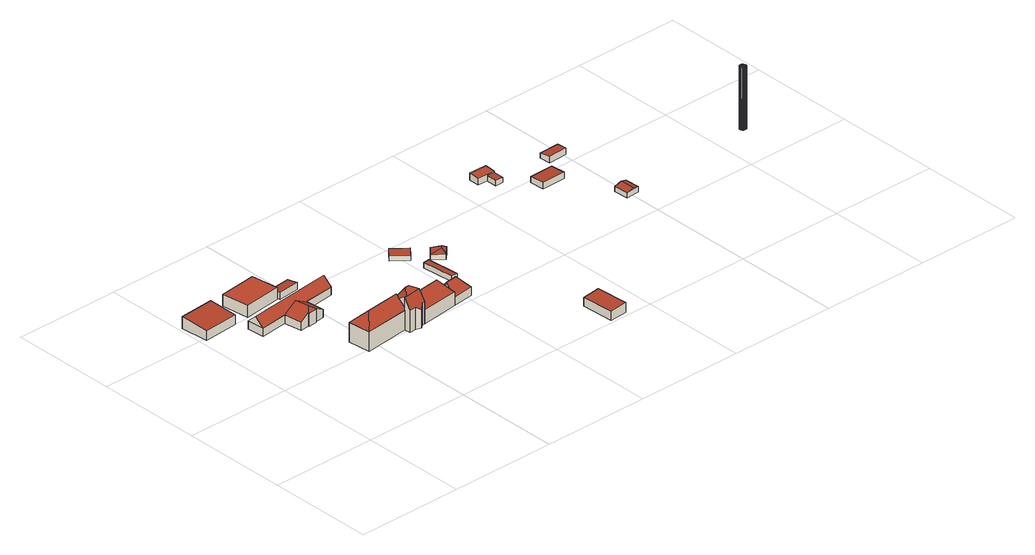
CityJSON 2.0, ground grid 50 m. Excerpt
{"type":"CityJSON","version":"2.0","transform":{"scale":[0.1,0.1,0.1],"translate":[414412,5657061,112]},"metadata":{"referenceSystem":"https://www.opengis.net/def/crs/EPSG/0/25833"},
"CityObjects":{
"building1":{"type":"Building","attributes":{"Dachtyp_tdc":"tdcPolyFlatRoof","Gemeindeschluessel":14612000,"Dachneigung":4.57,"QualitaetDacherkennung":61,"Geometrietyp2DReferenz":"3000","measuredHeight":5.56,"function":"31001_9998","roofType":"2100"},"geometry":[{"type":"Solid","lod":"2","boundaries":[[[[0,1,2,3]],[[1,4,5,2]],[[4,6,7,5]],[[6,0,3,7]],[[6,4,1,0]],[[3,2,5,7]]]],"semantics":{"surfaces":[{"type":"WallSurface"},{"type":"RoofSurface"},{"type":"GroundSurface"}],"values":[[0,0,0,0,1,2]]}}]},
"building2":{"type":"Building","attributes":{"Dachtyp_tdc":"tdcPolyFlatRoof","Gemeindeschluessel":14612000,"Dachneigung":0,"QualitaetDacherkennung":90,"Geometrietyp2DReferenz":"3000","measuredHeight":5.47,"function":"31001_9998","roofType":"1000"},"geometry":[{"type":"Solid","lod":"2","boundaries":[[[[8,9,10,11]],[[9,12,13,10]],[[12,14,15,13]],[[14,8,11,15]],[[14,12,9,8]],[[11,10,13,15]]]],"semantics":{"surfaces":[{"type":"WallSurface"},{"type":"RoofSurface"},{"type":"GroundSurface"}],"values":[[0,0,0,0,1,2]]}}]},
"building3":{"type":"Building","attributes":{"name":"Hochschule für Bildende Künste Dresden","Gemeindeschluessel":14612000,"Geometrietyp2DReferenz":"3000","function":"31001_3023","roofType":"9999"},"children":["building3-1","building3-2"]},
"building3-1":{"type":"BuildingPart","attributes":{"Dachtyp_tdc":"tdcGableRoof","Dachneigung":44.01,"QualitaetDacherkennung":80,"Geometrietyp2DReferenz":"3000","measuredHeight":7.6,"roofType":"3100"},"parents":["building3"],"geometry":[{"type":"MultiSurface","lod":"2","boundaries":[[[16,17,18,19,20,21,22,23]],[[24,25,17,16]],[[25,26,18,17]],[[26,27,19,18]],[[28,29,22,21]],[[29,30,23,22]],[[30,24,16,23]],[[30,31,32,33]],[[34,35,36,32,31,37,38,39,40,41]],[[42,38,28]],[[28,38,37,29]],[[29,37,31,30]],[[25,36,35,26]],[[24,33,32,36,25]],[[26,35,34,27]],[[30,33,24]]],"semantics":{"surfaces":[{"type":"GroundSurface"},{"type":"WallSurface"},{"type":"RoofSurface"}],"values":[0,1,1,1,1,1,1,2,2,1,1,1,1,1,1,1]}}]},
"building3-2":{"type":"BuildingPart","attributes":{"Dachtyp_tdc":"tdcGableAndHippedGRoof","Dachneigung":30.09,"QualitaetDacherkennung":65,"Geometrietyp2DReferenz":"3000","measuredHeight":7.6,"roofType":"9999"},"parents":["building3"],"geometry":[{"type":"MultiSurface","lod":"2","boundaries":[[[20,19,43,44,45,46,47,48,49,50,21]],[[34,51,43,19,27]],[[51,52,44,43]],[[52,53,45,44]],[[53,54,46,45]],[[54,55,47,46]],[[55,56,48,47]],[[56,57,49,48]],[[57,58,50,49]],[[58,42,28,21,50]],[[57,56,55,54,53,52,59]],[[52,51,34,41,60,59]],[[60,39,42,58,57,59]]],"semantics":{"surfaces":[{"type":"GroundSurface"},{"type":"WallSurface"},{"type":"RoofSurface"}],"values":[0,1,1,1,1,1,1,1,1,1,2,2,2]}}]},
"building4":{"type":"Building","attributes":{"Dachtyp_tdc":"tdcPolyFlatRoof","Gemeindeschluessel":14612000,"Dachneigung":6.72,"QualitaetDacherkennung":81,"Geometrietyp2DReferenz":"3000","measuredHeight":3.3,"function":"31001_9998","roofType":"2100"},"geometry":[{"type":"Solid","lod":"2","boundaries":[[[[61,62,63,64]],[[62,65,66,63]],[[65,67,68,66]],[[67,61,64,68]],[[67,65,62,61]],[[64,63,66,68]]]],"semantics":{"surfaces":[{"type":"WallSurface"},{"type":"RoofSurface"},{"type":"GroundSurface"}],"values":[[0,0,0,0,1,2]]}}]},
"building5":{"type":"Building","attributes":{"name":"Hochschule für Bildende Künste Dresden","Gemeindeschluessel":14612000,"Geometrietyp2DReferenz":"3000","function":"31001_3023","roofType":"9999"},"children":["building5-1","building5-2","building5-3","building5-4","building5-5"]},
"building5-1":{"type":"BuildingPart","attributes":{"Dachtyp_tdc":"tdcPolyFlatRoof","Dachneigung":57.65,"QualitaetDacherkennung":42,"Geometrietyp2DReferenz":"3000","measuredHeight":15.02,"roofType":"2100"},"parents":["building5"],"geometry":[{"type":"MultiSurface","lod":"2","boundaries":[[[69,70,71,72,73]],[[70,74,75,71]],[[74,76,77,75]],[[76,78,79,77]],[[78,80,81,79]],[[80,82,83,84,81]],[[80,78,76,74,70,69,85,86,82]],[[84,87,88,72,71,75,77,79,81]]],"semantics":{"surfaces":[{"type":"WallSurface"},{"type":"RoofSurface"},{"type":"GroundSurface"}],"values":[0,0,0,0,0,0,1,2]}}]},
"building5-2":{"type":"BuildingPart","attributes":{"Dachtyp_tdc":"tdcHipAndGableRoof","Dachneigung":49.72,"QualitaetDacherkennung":76,"Geometrietyp2DReferenz":"3000","measuredHeight":12.3,"roofType":"5000"},"parents":["building5"],"geometry":[{"type":"MultiSurface","lod":"2","boundaries":[[[89,90,91,92]],[[90,93,94,95,91]],[[96,97,98]],[[96,73,72,97]],[[96,99,100,93,90,101]],[[90,89,102,101]],[[102,103,73,96,101]],[[92,91,95,97,72,88,104]]],"semantics":{"surfaces":[{"type":"WallSurface"},{"type":"RoofSurface"},{"type":"GroundSurface"}],"values":[0,0,0,0,1,1,1,2]}}]},
"building5-3":{"type":"BuildingPart","attributes":{"Dachtyp_tdc":"tdcHipAndGableRoof","Dachneigung":49.64,"QualitaetDacherkennung":74,"Geometrietyp2DReferenz":"3000","measuredHeight":9.11,"roofType":"5000"},"parents":["building5"],"geometry":[{"type":"MultiSurface","lod":"2","boundaries":[[[105,106,107,108]],[[106,98,97,107]],[[94,105,108,95]],[[106,105,109]],[[105,94,100,110,109]],[[98,106,109,110,99]],[[108,107,97,95]]],"semantics":{"surfaces":[{"type":"WallSurface"},{"type":"RoofSurface"},{"type":"GroundSurface"}],"values":[0,0,0,1,1,1,2]}}]},
"building5-4":{"type":"BuildingPart","attributes":{"Dachtyp_tdc":"tdcHipRoof","Dachneigung":55.59,"QualitaetDacherkennung":22,"Geometrietyp2DReferenz":"3000","measuredHeight":16.97,"roofType":"3200"},"parents":["building5"],"geometry":[{"type":"MultiSurface","lod":"2","boundaries":[[[111,112,113,114,115]],[[116,112,117]],[[111,118,119,120]],[[112,111,120,117]],[[119,116,117,120]],[[114,113,92,104,88,87]]],"semantics":{"surfaces":[{"type":"WallSurface"},{"type":"RoofSurface"},{"type":"GroundSurface"}],"values":[0,1,1,1,1,2]}}]},
"building5-5":{"type":"BuildingPart","attributes":{"Dachtyp_tdc":"tdcHipAndGableRoof","Dachneigung":44.31,"QualitaetDacherkennung":60,"Geometrietyp2DReferenz":"3000","measuredHeight":14.14,"roofType":"5000"},"parents":["building5"],"geometry":[{"type":"MultiSurface","lod":"2","boundaries":[[[83,121,122,84]],[[123,115,114,124]],[[125,126,127]],[[126,128,129,118,130,127]],[[123,125,127,130,131]],[[123,131,111,115]],[[132,129,128,83]],[[83,128,126,121]],[[121,126,125]],[[84,122,133,124,114,87]],[[121,125,133,122]],[[125,123,124,133]]],"semantics":{"surfaces":[{"type":"WallSurface"},{"type":"RoofSurface"},{"type":"GroundSurface"}],"values":[0,0,1,1,1,0,0,0,0,2,0,0]}}]},
"building6":{"type":"Building","attributes":{"Dachtyp_tdc":"tdcPolyFlatRoof","Gemeindeschluessel":14612000,"Dachneigung":3.02,"QualitaetDacherkennung":62,"Geometrietyp2DReferenz":"3000","measuredHeight":2.53,"function":"31001_9998","roofType":"2100"},"geometry":[{"type":"Solid","lod":"2","boundaries":[[[[134,135,136,137]],[[135,138,139,136]],[[138,140,141,139]],[[140,134,137,141]],[[140,138,135,134]],[[137,136,139,141]]]],"semantics":{"surfaces":[{"type":"WallSurface"},{"type":"RoofSurface"},{"type":"GroundSurface"}],"values":[[0,0,0,0,1,2]]}}]},
"building7":{"type":"Building","attributes":{"Dachtyp_tdc":"tdcPolyFlatRoof","Gemeindeschluessel":14612000,"Dachneigung":3.72,"QualitaetDacherkennung":69,"Geometrietyp2DReferenz":"3000","measuredHeight":2.58,"function":"31001_9998","roofType":"2100"},"geometry":[{"type":"Solid","lod":"2","boundaries":[[[[142,143,144,145]],[[143,146,147,144]],[[146,148,149,147]],[[148,142,145,149]],[[148,146,143,142]],[[145,144,147,149]]]],"semantics":{"surfaces":[{"type":"WallSurface"},{"type":"RoofSurface"},{"type":"GroundSurface"}],"values":[[0,0,0,0,1,2]]}}]},
"building8":{"type":"Building","attributes":{"name":"Universitätsklinikum Carl Gustav Carus Dresden","Dachtyp_tdc":"tdcPolyFlatRoof","Gemeindeschluessel":14612000,"Dachneigung":4.25,"QualitaetDacherkennung":80,"Geometrietyp2DReferenz":"3000","measuredHeight":4.59,"function":"31001_9998","roofType":"2100"},"geometry":[{"type":"Solid","lod":"2","boundaries":[[[[150,151,152,153]],[[151,154,155,152]],[[154,156,157,155]],[[156,150,153,157]],[[156,154,151,150]],[[153,152,155,157]]]],"semantics":{"surfaces":[{"type":"WallSurface"},{"type":"RoofSurface"},{"type":"GroundSurface"}],"values":[[0,0,0,0,1,2]]}}]},
"building9":{"type":"Building","attributes":{"Dachtyp_tdc":"tdcHipAndGableRoof","Gemeindeschluessel":14612000,"Dachneigung":10.18,"QualitaetDacherkennung":66,"Geometrietyp2DReferenz":"3000","measuredHeight":2.9,"function":"31001_9998","roofType":"5000"},"geometry":[{"type":"Solid","lod":"2","boundaries":[[[[158,159,160,161]],[[159,162,163,160]],[[162,164,165,163]],[[164,158,161,165]],[[162,159,166]],[[158,164,167]],[[159,158,167,166]],[[164,162,166,167]],[[161,160,163,165]]]],"semantics":{"surfaces":[{"type":"WallSurface"},{"type":"RoofSurface"},{"type":"GroundSurface"}],"values":[[0,0,0,0,1,0,1,1,2]]}}]},
"building10":{"type":"Building","attributes":{"Gemeindeschluessel":14612000,"Geometrietyp2DReferenz":"3000","function":"31001_9998","roofType":"9999"},"children":["building10-1","building10-2"]},
"building10-1":{"type":"BuildingPart","attributes":{"Dachtyp_tdc":"tdcPolyFlatRoof","Dachneigung":0,"QualitaetDacherkennung":91,"Geometrietyp2DReferenz":"3000","measuredHeight":3.07,"roofType":"1000"},"parents":["building10"],"geometry":[{"type":"MultiSurface","lod":"2","boundaries":[[[168,169,170,171,172]],[[173,174,175,176,177]],[[174,178,179,175]],[[178,168,172,179]],[[178,174,173,169,168]],[[172,171,176,175,179]]],"semantics":{"surfaces":[{"type":"WallSurface"},{"type":"RoofSurface"},{"type":"GroundSurface"}],"values":[0,0,0,0,1,2]}}]},
"building10-2":{"type":"BuildingPart","attributes":{"Dachtyp_tdc":"tdcPolyFlatRoof","Dachneigung":3.45,"QualitaetDacherkennung":73,"Geometrietyp2DReferenz":"3000","measuredHeight":2.69,"roofType":"2100"},"parents":["building10"],"geometry":[{"type":"MultiSurface","lod":"2","boundaries":[[[170,180,181,171]],[[180,182,183,181]],[[182,177,176,183]],[[182,180,170,177]],[[176,171,181,183]]],"semantics":{"surfaces":[{"type":"WallSurface"},{"type":"RoofSurface"},{"type":"GroundSurface"}],"values":[0,0,0,1,2]}}]},
"building11":{"type":"Building","attributes":{"Dachtyp_tdc":"tdcPolyFlatRoof","Gemeindeschluessel":14612000,"Dachneigung":2.73,"QualitaetDacherkennung":75,"Geometrietyp2DReferenz":"3000","measuredHeight":2.98,"function":"31001_9998","roofType":"2100"},"geometry":[{"type":"Solid","lod":"2","boundaries":[[[[184,185,186,187]],[[185,188,189,186]],[[188,190,191,189]],[[190,184,187,191]],[[190,188,185,184]],[[187,186,189,191]]]],"semantics":{"surfaces":[{"type":"WallSurface"},{"type":"RoofSurface"},{"type":"GroundSurface"}],"values":[[0,0,0,0,1,2]]}}]},
"building12":{"type":"Building","attributes":{"Dachtyp_tdc":"tdcGableRoof","Gemeindeschluessel":14612000,"Dachneigung":12.92,"QualitaetDacherkennung":86,"Geometrietyp2DReferenz":"3000","measuredHeight":3.14,"function":"31001_9998","roofType":"3100"},"geometry":[{"type":"Solid","lod":"2","boundaries":[[[[192,193,194,195]],[[193,196,197,194]],[[196,198,199,197]],[[198,192,195,199]],[[196,193,200]],[[192,198,201]],[[193,192,201,200]],[[198,196,200,201]],[[195,194,197,199]]]],"semantics":{"surfaces":[{"type":"WallSurface"},{"type":"RoofSurface"},{"type":"GroundSurface"}],"values":[[0,0,0,0,0,0,1,1,2]]}}]},
"building13":{"type":"Building","attributes":{"Dachtyp_tdc":"tdcPolyFlatRoof","Gemeindeschluessel":14612000,"Dachneigung":6.97,"QualitaetDacherkennung":82,"Geometrietyp2DReferenz":"3000","measuredHeight":3.01,"function":"31001_9998","roofType":"2100"},"geometry":[{"type":"Solid","lod":"2","boundaries":[[[[202,203,204,205]],[[206,207,208,209]],[[205,204,207,206]],[[204,203,208,207]],[[203,202,209,208]],[[202,205,206,209]]]],"semantics":{"surfaces":[{"type":"RoofSurface"},{"type":"GroundSurface"},{"type":"WallSurface"}],"values":[[0,1,2,2,2,2]]}}]},
"building14":{"type":"Building","attributes":{"BodenHoehe":113.78,"gemHoehe":29,"BauwerkHoehe":29,"Breite":3,"Erfassungsdatum_Objekt":"2022-03-29","Gemeindeschluessel":"14612000","Geometrietyp2DReferenz":"3000","measuredHeight":29,"function":"51002_1260"},"geometry":[{"type":"MultiSurface","lod":"2","boundaries":[[[210,211,212]],[[210,212,213]],[[210,213,214]],[[210,214,215]],[[210,215,216]],[[210,216,217]],[[210,217,218]],[[210,218,219]],[[210,219,220]],[[210,220,221]],[[210,221,222]],[[210,222,223]],[[210,223,224]],[[210,224,225]],[[210,225,226]],[[210,226,227]],[[210,227,228]],[[210,228,229]],[[212,211,230]],[[212,230,231]],[[211,210,232]],[[211,232,230]],[[210,229,233]],[[210,233,232]],[[229,228,234]],[[229,234,233]],[[228,227,235]],[[228,235,234]],[[227,226,236]],[[227,236,235]],[[226,225,237]],[[226,237,236]],[[225,224,238]],[[225,238,237]],[[224,223,239]],[[224,239,238]],[[223,222,240]],[[223,240,239]],[[222,221,241]],[[222,241,240]],[[221,220,242]],[[221,242,241]],[[220,219,243]],[[220,243,242]],[[219,218,244]],[[219,244,243]],[[218,217,245]],[[218,245,244]],[[217,216,246]],[[217,246,245]],[[216,215,247]],[[216,247,246]],[[215,214,248]],[[215,248,247]],[[214,213,249]],[[214,249,248]],[[213,212,231]],[[213,231,249]],[[249,231,230]],[[249,230,232]],[[249,232,233]],[[249,233,234]],[[249,234,235]],[[249,235,236]],[[249,236,237]],[[249,237,238]],[[249,238,239]],[[249,239,240]],[[249,240,241]],[[249,241,242]],[[249,242,243]],[[249,243,244]],[[249,244,245]],[[249,245,246]],[[249,246,247]],[[249,247,248]]],"semantics":{"surfaces":[{"type":"RoofSurface"},{"type":"WallSurface"},{"type":"GroundSurface"}],"values":[0,0,0,0,0,0,0,0,0,0,0,0,0,0,0,0,0,0,1,1,1,1,1,1,1,1,1,1,1,1,1,1,1,1,1,1,1,1,1,1,1,1,1,1,1,1,1,1,1,1,1,1,1,1,1,1,1,1,2,2,2,2,2,2,2,2,2,2,2,2,2,2,2,2,2,2]}}]}
},
"vertices":[
[13,969,61],[4,1102,71],[4,1102,16],[13,969,16],[169,1114,71],[169,1114,16],[178,981,61],[178,981,16],
[252,989,69],[237,1119,69],[237,1119,14],[252,989,14],[414,1139,69],[414,1139,14],[429,1010,69],[429,1010,14],
[596,965,16],[605,887,16],[459,871,16],[459,870,16],[394,863,16],[329,856,16],[200,841,16],[192,922,16],[596,965,53],[605,887,53],[459,871,53],[459,870,53],[329,856,53],[200,841,53],[192,922,53],[196,881,92],[601,925,92],[596,965,54],[459,870,55],[459,871,55],[605,887,55],[200,841,54],[329,856,55],[331,856,55],[394,863,55],[458,870,55],[329,856,54],
[469,786,16],[426,781,16],[424,781,16],[424,777,16],[384,773,16],[384,777,16],[383,777,16],[339,772,16],[469,786,54],[426,781,79],[424,781,79],[424,777,77],[384,773,77],[384,777,80],[383,777,80],[339,772,54],[402,796,92],[394,863,92],
[529,1058,43],[534,1008,49],[534,1008,16],[529,1058,16],[434,998,49],[434,998,16],[429,1048,43],[429,1048,16],
[734,479,118],[733,479,118],[733,479,16],[734,479,16],[734,479,79],[720,478,118],[720,478,16],[702,464,100],[702,464,16],[678,473,118],[678,473,16],[647,469,118],[647,469,16],[644,499,166],[644,499,105],[644,499,16],[730,509,166],[652,500,166],[652,500,16],[730,509,16],
[722,578,80],[902,598,80],[902,598,16],[722,578,16],[903,585,80],[903,585,55],[903,585,16],[912,499,79],[912,499,16],[912,499,55],[910,519,79],[905,565,80],[857,544,139],[728,529,139],[730,509,114],[728,529,16],
[1002,596,55],[1012,510,55],[1012,510,16],[1002,596,16],[964,548,107],[908,542,107],
[644,577,115],[721,585,115],[721,585,16],[644,577,16],[644,577,105],[730,509,168],[697,534,185],[649,538,142],[652,500,168],[680,532,185],
[433,476,105],[433,476,16],[641,606,105],[641,606,16],[422,582,105],[433,476,106],[483,535,157],[644,499,106],[652,500,106],[647,553,157],[644,577,134],[652,500,105],[422,582,16],
[1058,644,38],[1028,642,40],[1028,642,14],[1058,644,14],[1015,792,40],[1015,792,14],[1045,795,38],[1045,795,14],
[1060,919,29],[1026,881,26],[1026,881,3],[1060,919,3],[962,936,26],[962,936,3],[996,975,29],[996,975,3],
[1288,154,54],[1370,158,60],[1370,158,14],[1288,154,14],[1378,7,60],[1378,7,14],[1296,2,54],[1296,2,14],
[1173,830,29],[1135,790,29],[1135,790,4],[1173,830,4],[1088,834,25],[1088,834,4],[1126,874,25],[1126,874,4],[1147,829,33],[1159,843,33],
[1685,1158,39],[1683,1106,39],[1683,1106,33],[1683,1106,8],[1685,1158,8],[1645,1107,39],[1599,1108,39],[1599,1108,8],[1645,1107,8],[1645,1107,35],[1601,1160,39],[1601,1160,8],
[1682,1056,33],[1682,1056,8],[1644,1057,35],[1644,1057,8],
[1881,988,33],[1882,916,37],[1882,916,7],[1881,988,7],[1769,914,37],[1769,914,7],[1767,985,33],[1767,985,7],
[1958,630,39],[1955,700,39],[1955,700,16],[1958,630,16],[2018,703,41],[2018,703,16],[2021,633,41],[2021,633,16],[1992,702,47],[1995,632,47],
[2010,1045,37],[2010,1093,32],[1916,1092,31],[1920,1040,37],[1920,1040,7],[1916,1092,7],[2010,1093,7],[2010,1045,7],
[2660,704,308],[2658,708,308],[2655,712,308],[2652,715,308],[2647,716,308],[2642,716,308],[2638,715,308],[2634,712,308],[2631,708,308],[2630,704,308],[2630,699,308],[2631,695,308],[2634,691,308],[2638,688,308],[2642,687,308],[2647,687,308],[2652,688,308],[2655,691,308],[2658,695,308],[2660,699,308],[2658,708,18],[2655,712,18],[2660,704,18],[2660,699,18],[2658,695,18],[2655,691,18],[2652,688,18],[2647,687,18],[2642,687,18],[2638,688,18],[2634,691,18],[2631,695,18],[2630,699,18],[2630,704,18],[2631,708,18],[2634,712,18],[2638,715,18],[2642,716,18],[2647,716,18],[2652,715,18]
]}
